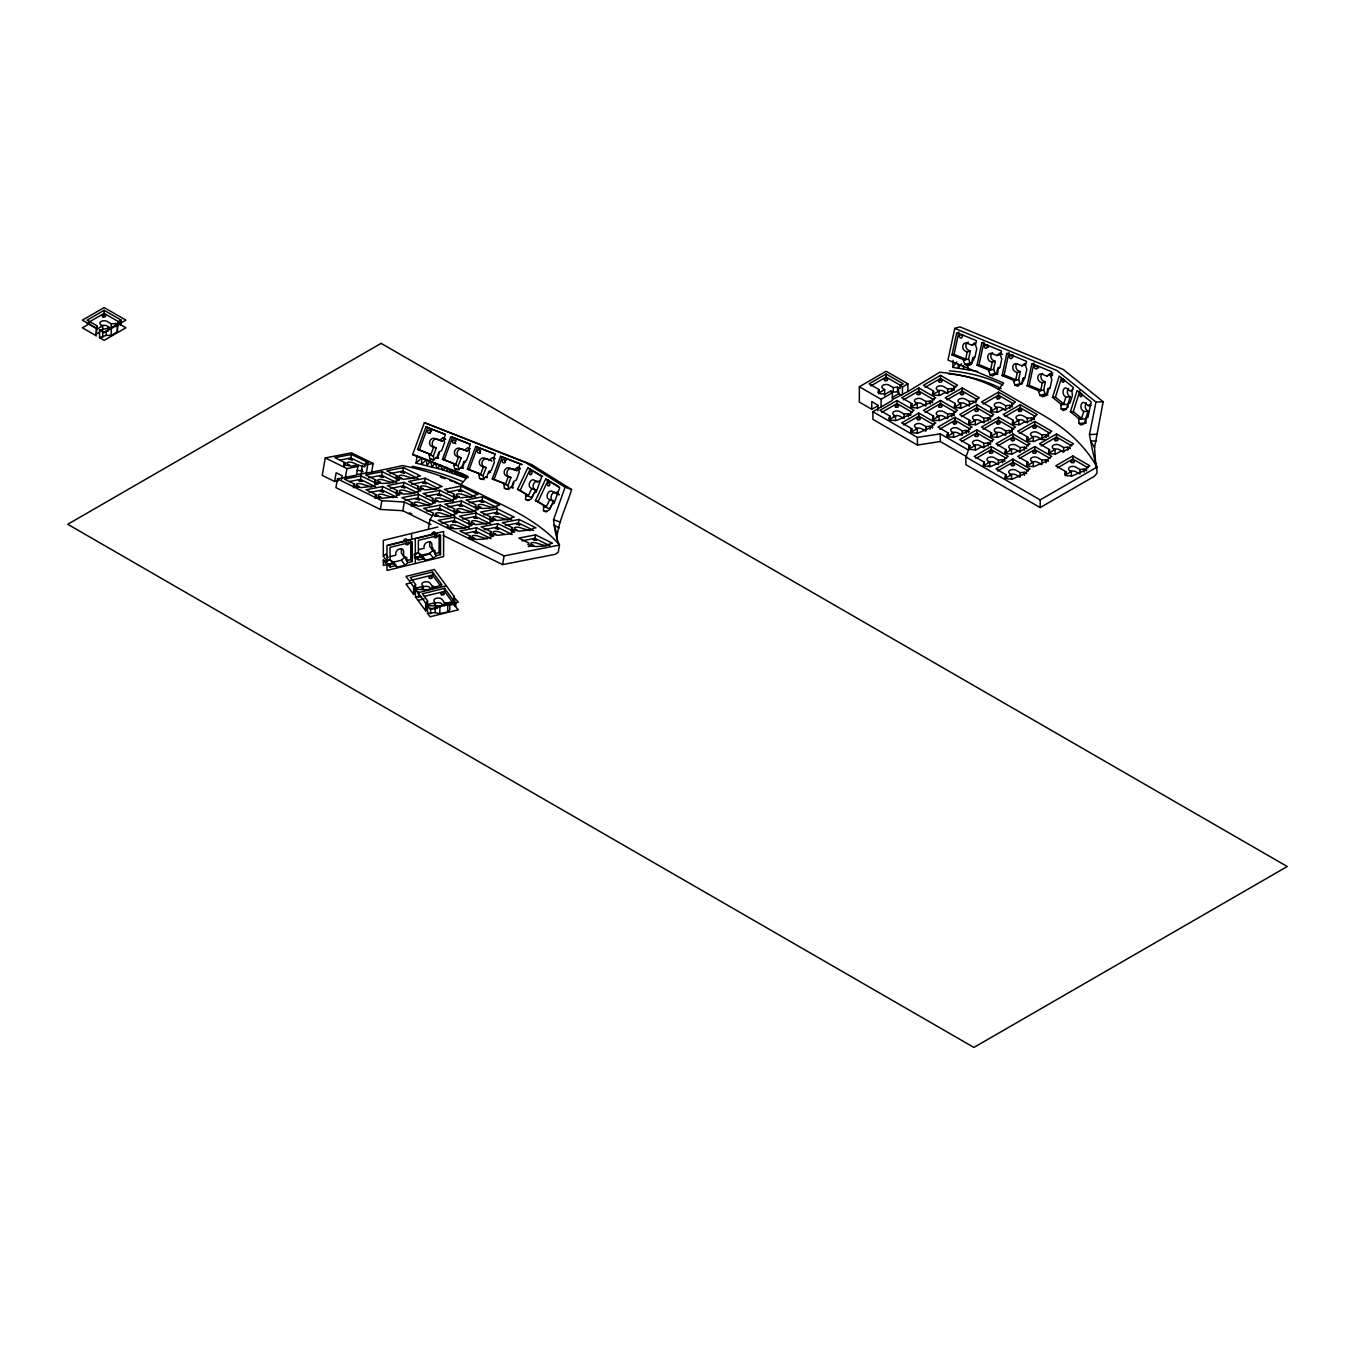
<?xml version="1.0" encoding="UTF-8"?>
<svg xmlns="http://www.w3.org/2000/svg" width="1355" height="1355" viewBox="0 0 1355 1355"><rect width="100%" height="100%" fill="white"/><g stroke="black" fill="none" stroke-linecap="round" stroke-linejoin="round"><path stroke-width="1.5" d="M1095.992 467.543L1094.552 447.489L1103.173 401.741L1063.252 369.475L959.899 326.86L954.767 328.384L947.992 360.024L1003.581 382.94L998.5 389.41A104.064 60.077 0 0 0 939.777 372.252L907.884 391.51L907.884 383.821L886.136 371.27L859.341 386.751L859.341 402.096L871.773 409.278L878.226 405.552M977.802 371.456L952.785 367.408L953.056 360.278M468.169 477.688L466.018 475.266L466.103 478.247L442.543 469.762L416.087 463.139L417.052 455.924L412.581 454.619L424.386 422.658L531.6 464.545L571.573 489.528C566.746 505.94 558.125 521.98 556.803 538.884M357.314 474.504L371.592 472.201L373.133 463.478L351.436 452.824L325.285 457.939L322.219 475.385L334.634 481.482L338.225 480.788M334.634 481.482L336.159 472.76L342.188 475.724L341.579 479.213M349.675 465.07L348.116 464.291A4.268 1.423 9.9 0 1 348.049 462.241A4.268 1.423 9.9 0 1 354.011 463.139L358.11 465.155L356.45 475.165L337.463 478.874L335.921 487.614L380.315 509.412L402.808 510.733L430.941 524.554M343.78 466.222L344.915 462.631L344.305 466.12M345.44 477.316L346.965 468.593L357.974 466.442L355.62 465.29L351.318 466.137L346.253 465.256L343.848 464.071L344.39 462.733M339.783 460.09L350.877 457.922L351.487 454.433L368.475 462.766L365.477 463.359L364.851 466.848L358.11 465.155M353.333 487.665L354.468 484.074L353.858 487.563M363.038 471.642L361.345 470.812L362.276 465.578M361.091 474.623L362.005 469.389M349.336 481.533L360.43 479.365L361.04 475.876L378.028 484.226L374.776 484.87L374.285 486.072L360.87 487.58L353.384 485.53L353.943 484.175M366.29 473.234L367.815 464.511L373.133 463.478M374.556 483.515L375.691 479.924L375.081 483.413M375.013 498.318L376.148 494.727L375.538 498.217M368.712 477.756L381.653 475.215L382.262 471.726L399.251 480.077L389.613 483.074L382.093 483.43L377.029 482.566L374.607 481.381L375.166 480.026M369.17 492.559L382.11 490.019L382.72 486.53L399.708 494.88L396.473 495.524L395.965 496.726L382.55 498.234L377.486 497.37L375.081 496.184L375.623 494.829M380.315 509.412L381.839 500.689L337.463 478.874M396.304 479.263L396.913 475.774L386.853 470.829L403.485 467.577L420.473 475.927L417.238 476.554L416.73 477.773L403.316 479.28L395.846 477.231L396.913 475.774M396.236 494.168L396.846 490.679L396.778 494.067L402.13 493.017L400.572 492.255A4.268 1.423 9.9 0 1 400.504 490.188A4.268 1.423 9.9 0 1 406.466 491.103L414.732 493.542M389.935 473.589L402.875 471.066L403.485 467.577M390.409 488.41L403.333 485.869L403.942 482.38L420.931 490.73L411.31 493.728L403.773 494.084L398.709 493.22L396.304 492.034L396.846 490.679M402.808 510.733L404.332 502.011L381.839 500.689M411.988 502.62L410.921 504.077L418.39 506.126L431.805 504.619L432.313 503.399L435.548 502.773L418.56 494.423L401.927 497.675L411.988 502.62L411.378 506.109L416.747 505.059L415.189 504.28A4.268 1.423 9.9 0 1 415.121 502.231A4.268 1.423 9.9 0 1 421.083 503.128L429.349 505.567M418.61 486.428L417.526 487.885L425.013 489.934L438.427 488.427L438.918 487.207L442.17 486.58L425.182 478.23L408.549 481.482L418.61 486.428L418.001 489.917L423.37 488.867L421.795 488.105A4.268 1.423 9.9 0 1 421.727 486.038A4.268 1.423 9.9 0 1 427.689 486.936L435.954 489.375M405.01 500.435L417.95 497.912L418.56 494.423M411.632 484.243L424.555 481.719L425.182 478.23M428.468 528.196L429.992 519.473L432.465 515.832L404.332 502.011M426.249 496.286L439.172 493.762L439.782 490.273L456.771 498.623L453.535 499.25L453.044 500.469L439.613 501.977L432.143 499.91L433.227 498.471L423.167 493.525L439.782 490.273M426.706 511.089L439.63 508.565L440.256 505.076L457.245 513.426L447.607 516.424L440.087 516.78L432.601 514.731L433.685 513.274L423.624 508.328L440.256 505.076M452.926 502.739L453.535 499.25M441.324 523.132L454.247 520.608L454.857 517.119L471.845 525.452L462.207 528.467L454.687 528.823L447.218 526.756L448.302 525.3L438.241 520.371L454.857 517.119M447.472 492.136L460.395 489.612L461.005 486.123L478.01 494.456L474.758 495.1L474.267 496.303L460.852 497.827L453.366 495.761L454.45 494.304L444.389 489.375L461.005 486.123M447.929 506.939L460.869 504.416L461.479 500.927L478.467 509.277L468.83 512.275L461.31 512.63L453.823 510.564L454.907 509.124L444.846 504.179L461.479 500.927M469.372 539.459L469.982 535.953L459.921 531.024L476.554 527.773L493.542 536.106L483.904 539.121L476.384 539.476L468.898 537.41L469.982 535.953M462.546 518.982L475.47 516.458L476.079 512.969L493.085 521.302L489.832 521.946L489.341 523.149L475.927 524.656L468.44 522.607L469.524 521.15L459.464 516.221L476.079 512.969M464.85 533.43L475.944 531.262L476.554 527.773M469.152 502.79L482.092 500.266L482.702 496.777L499.69 505.11L490.053 508.125L482.532 508.481L475.046 506.414L476.13 504.958L466.069 500.029L482.702 496.777M490.137 520.489L490.747 517L480.686 512.054L497.319 508.803L514.307 517.153L511.055 517.796L510.564 518.999L497.149 520.506L489.663 518.457L490.747 517M490.07 535.394L491.204 531.804L490.595 535.293M483.769 514.832L496.709 512.292L497.319 508.803M484.226 529.636L497.166 527.112L497.776 523.606L514.764 531.956L511.529 532.6L511.021 533.802L497.607 535.31L490.12 533.26L490.679 531.905M443.288 535.479L502.586 564.612L504.128 555.889L559.48 545.066A86.991 21.24 -84 0 1 554.195 525.079L553.551 519.71L565.069 487.224L525.943 462.766L424.386 422.658M511.292 531.245L512.427 527.654L511.817 531.143M505.466 525.486L518.389 522.945L518.999 519.456L535.987 527.806L532.752 528.45L532.244 529.653L518.83 531.16L511.36 529.111L511.902 527.756M521.963 540.882L534.886 538.341L535.496 534.852L552.484 543.203L542.847 546.201L535.327 546.556L527.857 544.507L528.924 543.05L518.863 538.104L535.496 534.852M966.725 456.787L940.285 441.527L917.42 445.067L872.908 419.373L872.908 411.7L917.42 437.394L940.285 433.854L968.486 450.131L965.861 456.991L965.861 464.663L1040.183 507.583L1094.129 476.435L1096.906 473.437L1096.906 467.153A86.991 14.058 84.6 0 1 1090.606 440.883L1089.471 434.565L1095.975 402.079L1056.917 370.508L954.767 328.384M963.642 359.736L952.023 354.959L956.816 332.602L976.43 340.681L975.498 345.034L976.752 348.675L975.058 356.602L972.721 357.957L971.484 363.75L970.434 363.326L967.673 365.63L964.895 364.478L963.49 360.447L965.692 359.126L967.233 351.91L970.316 350.996L968.622 358.923L970.028 362.954L964.895 364.478M952.023 354.959L954.089 354.349L958.866 331.992M972.822 361.175L974.77 357.347L972.721 357.957M977.057 365.274L981.85 342.917L983.899 342.307L979.106 364.664L977.057 365.274L988.676 370.067L990.725 369.458L992.267 362.242L995.349 361.328L993.655 369.254L995.061 373.286L997.839 374.437M995.468 373.641L996.518 374.065L997.754 368.289L999.804 367.679L998.5 368.441L997.517 373.032L992.707 375.962L989.929 374.81L988.676 370.067M1013.692 380.382L1002.09 375.589L1006.867 353.232L1026.48 361.328L1025.549 365.681L1026.819 369.305L1025.108 377.232L1022.771 378.604L1021.535 384.397L1020.501 383.956L1017.724 386.277L1014.946 385.125L1013.54 381.094L1015.742 379.773L1017.3 372.557L1020.366 371.643L1018.672 379.569L1020.078 383.601L1014.946 385.125M1002.09 375.589L1004.14 374.979L1008.933 352.622M1022.873 381.822L1024.837 377.994L1022.771 378.604M1038.726 390.697L1027.107 385.921L1031.9 363.563L1051.514 371.643L1050.565 376.013L1051.836 379.637L1050.142 387.564L1047.805 388.936L1046.568 394.712L1045.518 394.288L1042.757 396.592L1039.979 395.457L1038.574 391.426L1040.776 390.088L1042.317 382.872L1045.399 381.958L1043.706 389.901L1045.111 393.932L1047.889 395.067M1027.107 385.921L1029.173 385.311L1033.95 362.954M1048.228 390.613L1047.567 393.678L1045.518 394.288M89.65 323.608L82.401 327.791L96.205 335.769L96.645 326.267L97.187 329.011L102.692 325.844L102.692 330.451M96.205 335.769L96.645 326.267M117.309 324.235L117.851 322.05L121.171 320.119L121.272 325.132L125.896 327.791L104.149 340.359L99.525 337.683L99.525 330.01L111.262 327.724L117.309 324.235L117.309 331.907L111.262 335.396L106.198 335.396L99.525 337.683M88.803 322.202L104.149 313.361L121.171 323.184L117.851 325.115L115.497 323.472L111.262 323.828L107.164 321.457A4.268 2.473 0 0 0 101.117 321.457A4.268 2.473 0 0 0 101.117 324.929L102.692 325.844M117.309 331.907L117.919 324.861M884.68 395.694L884.68 389.546L879.192 392.73L878.65 389.969L878.04 392.408L880.462 393.797L885.594 393.983L889.998 391.426L892.352 392.798L892.352 400.47L872.908 411.7M890.066 416.154L888.914 418.915L891.336 420.304L896.468 420.49L910.187 414.461L910.729 412.259L914.049 410.345L897.01 400.504L879.971 410.345L890.066 416.154L890.066 419.237L895.553 416.053L895.553 420.66M911.813 403.604L910.662 406.365L913.084 407.753L918.216 407.923L931.935 401.893L932.477 399.691L935.797 397.777L918.758 387.937L901.719 397.777L911.813 403.604L911.813 406.669L917.301 403.502L917.301 408.109M911.813 428.722L910.662 431.466L913.084 432.872L918.216 433.041L931.935 427.011L932.477 424.809L935.797 422.896L918.758 413.055L901.719 422.896L911.813 428.722L911.813 431.788L917.301 428.62L917.301 433.21M933.561 391.053L932.409 393.797L934.831 395.203L939.964 395.372L944.367 392.831L947.636 392.831L953.683 389.342L954.225 387.14L957.545 385.227L940.505 375.386L923.466 385.227L933.561 391.053L933.561 394.119L939.049 390.951L939.049 395.541M933.561 416.154L932.409 418.915L934.831 420.304L939.964 420.49L953.683 414.461L954.225 412.259L957.545 410.345L940.505 400.504L923.466 410.345L933.561 416.154L933.561 419.237L939.049 416.053L939.049 420.66M948.06 432.906L946.908 435.666L949.33 437.055L954.462 437.225L968.181 431.195L968.723 428.993L972.043 427.079L955.004 417.238L937.965 427.079L948.06 432.906L948.06 435.971L953.547 432.804L953.547 437.411M955.309 403.604L954.157 406.365L956.579 407.753L961.711 407.923L975.431 401.893L975.973 399.691L979.292 397.777L962.253 387.937L945.214 397.777L955.309 403.604L955.309 406.669L960.797 403.502L960.797 408.109L959.238 407.194M969.807 420.355L968.656 423.099L971.078 424.505L976.21 424.674L980.614 422.133L983.882 422.133L989.929 418.644L990.471 416.442L993.791 414.528L976.752 404.688L959.713 414.528L969.807 420.355L969.807 423.421L975.295 420.236L975.295 424.843M969.807 445.456L968.656 448.217L971.078 449.606L976.21 449.792L980.614 447.235L983.882 447.235L989.929 443.746L990.471 441.561L993.791 439.63L976.752 429.806L959.713 439.63L969.807 445.456L969.807 448.522L975.295 445.355L975.295 449.962M991.555 407.787L990.403 410.548L992.825 411.937L997.958 412.123L1002.361 409.566L1005.63 409.566L1011.677 406.077L1012.219 403.892L1015.539 401.961L998.5 392.137L981.46 401.961L991.555 407.787L991.555 410.853L997.06 407.686L997.06 412.293M984.306 462.207L983.154 464.951L985.576 466.357L990.708 466.526L1004.428 460.497L1004.97 458.295L1008.289 456.381L991.25 446.54L974.211 456.381L984.306 462.207L984.306 465.273L989.811 462.089L989.811 466.696L988.235 465.798M991.555 432.906L990.403 435.666L992.825 437.055L997.958 437.225L1011.677 431.195L1012.219 428.993L1015.539 427.079L998.5 417.238L981.46 427.079L991.555 432.906L991.555 435.971L997.06 432.804L997.06 437.411M1006.054 449.64L1004.902 452.401L1007.324 453.79L1012.456 453.976L1016.86 451.418L1020.129 451.418L1026.175 447.929L1026.717 445.744L1030.037 443.813L1012.998 433.99L995.959 443.813L1006.054 449.64L1006.054 452.722L1011.558 449.538L1011.558 454.145M1013.303 420.355L1012.151 423.099L1014.573 424.505L1019.705 424.674L1024.109 422.133L1027.378 422.133L1033.425 418.644L1033.967 416.442L1037.286 414.528L1020.247 404.688L1003.208 414.528L1013.303 420.355L1013.303 423.421L1018.808 420.236L1018.808 424.843M1006.054 474.758L1004.902 477.519L1007.324 478.908L1012.456 479.077L1026.175 473.047L1026.717 470.846L1030.037 468.932L1012.998 459.091L995.959 468.932L1006.054 474.758L1006.054 477.824L1011.558 474.657L1011.558 479.263M1027.801 437.089L1026.65 439.85L1029.072 441.239L1034.204 441.408L1047.923 435.378L1048.465 433.177L1051.785 431.263L1034.746 421.422L1017.707 431.263L1027.801 437.089L1027.801 440.155L1033.306 436.988L1033.306 441.595M1027.801 462.207L1026.65 464.951L1029.072 466.357L1034.204 466.526L1047.923 460.497L1048.465 458.295L1051.785 456.381L1034.746 446.54L1017.707 456.381L1027.801 462.207L1027.801 465.273L1033.306 462.089L1033.306 466.696M1049.549 449.64L1048.397 452.401L1050.819 453.79L1055.952 453.976L1060.355 451.418L1063.624 451.418L1069.671 447.929L1070.213 445.744L1073.533 443.813L1056.494 433.99L1039.454 443.813L1049.549 449.64L1049.549 452.722L1055.054 449.538L1055.054 454.145M1065.86 471.625L1064.708 474.369L1067.13 475.774L1072.262 475.944L1085.982 469.914L1086.524 467.712L1089.843 465.798L1072.804 455.957L1055.765 465.798L1065.86 471.625L1065.86 474.69L1071.365 471.506L1071.365 476.113M1072.787 389.393L1070.348 391.189L1066.961 388.462A4.268 2.744 87.3 0 0 1063.285 390.223A4.268 2.744 87.3 0 0 1064.59 395.999L1065.877 397.049L1063.709 403.909L1060.846 404.044L1052.547 397.337L1059.254 376.08L1073.262 387.411L1071.941 391.544L1072.432 395.338L1070.06 402.875L1068.079 403.824M1063.709 403.909L1055.426 397.201L1061.524 377.876M1068.536 388.411A4.268 2.744 87.3 0 0 1068.892 395.796L1070.196 396.846L1066.334 409.329L1063.15 410.548L1061.168 408.939L1060.846 404.044M1070.416 411.785L1077.123 390.528L1091.131 401.859L1087.93 417.323L1085.948 418.289L1084.22 423.776L1081.019 424.996L1079.037 423.387L1078.716 418.492L1070.416 411.785L1073.295 411.649L1081.595 418.356L1083.746 411.497L1082.459 410.446A4.268 2.744 87.3 0 1 1081.171 404.671A4.268 2.744 87.3 0 1 1084.847 402.909L1088.217 405.636L1091.097 405.501M1073.295 411.649L1080.003 390.392M1086.049 421.642L1085.694 418.831L1088.065 411.293L1086.778 410.243A4.268 2.744 87.3 0 1 1086.405 402.858M429.129 453.993L429.755 458.735L434.227 460.039L433.329 456.025L436.293 448.014L433.6 447.235L430.924 454.518L417.594 449.437L425.927 426.859L445.253 434.311M417.594 449.437L419.373 449.962L427.706 427.384M429.755 458.735L432.516 459.836L436.818 457.855L438.969 452.011L441.628 450.588L444.592 442.577L443.796 438.952L445.422 434.549L425.927 426.859M435.768 457.448L437.563 457.973L439.274 453.315M454.01 463.816L442.475 459.26L450.809 436.683L470.304 444.372L468.678 448.776L469.474 452.401L466.526 460.412L463.85 461.835L461.699 467.678L457.397 469.66L454.636 468.559L453.739 464.545L455.805 464.342L458.481 457.058L461.174 457.838L458.21 465.849L459.108 469.863L454.636 468.559M442.475 459.26L444.254 459.785L452.587 437.208L470.134 444.135M462.445 467.797L464.155 463.156M483.989 479.704L483.091 475.673L486.055 467.661L483.379 466.882L480.686 474.165L467.356 469.084L475.69 446.506L495.015 453.959M467.356 469.084L469.135 469.609L477.485 447.031M487.326 477.621L485.547 477.096L482.278 479.484L479.518 478.383L478.891 473.64M475.69 446.506L495.185 454.196L493.559 458.6L494.355 462.224L491.408 470.236L488.732 471.659L486.58 477.502L485.547 477.096M503.772 483.481L504.399 488.223L508.87 489.528L507.973 485.497L510.937 477.485L508.26 476.706L505.567 483.989L492.238 478.908L500.571 456.33L521.844 464.545L500.571 456.33M492.238 478.908L494.016 479.433L502.366 456.855M504.399 488.223L507.16 489.307L511.462 487.326L513.613 481.482L516.289 480.06L519.236 472.048L518.44 468.44L520.066 464.037M510.429 486.919L512.207 487.444L513.918 482.803M540.425 480.077L537.478 482.211L534.09 480.093A4.268 2.896 -70.5 0 0 529.788 482.38A4.268 2.896 -70.5 0 0 530.466 487.766L531.753 488.579L528.45 495.557L517.542 489.443L527.789 467.797L542.661 476.401M528.45 495.557L520.151 490.375L530.398 468.728M527.789 467.797L541.814 476.57L536.207 492.068L533.887 493.305L531.228 498.911L527.535 500.571L525.554 499.334L525.842 494.643M537.291 481.211A4.268 2.896 -70.5 0 0 533.48 484.277A4.268 2.896 -70.5 0 0 534.361 489.155L535.665 489.968L532.024 497.641L525.52 495.337M555.906 492.678L559.293 494.795L551.993 491.289A4.268 2.896 -70.5 0 0 547.691 493.576A4.268 2.896 -70.5 0 0 548.369 498.962L549.656 499.775L546.353 506.753L535.445 500.639L545.692 478.993L558.819 486.496M546.353 506.753L538.054 501.57L548.301 479.924M545.692 478.993L559.717 487.766L554.11 503.264L551.79 504.5L549.131 510.09L545.438 511.767L543.457 510.53L543.745 505.838M555.194 492.407A4.268 2.896 -70.5 0 0 551.383 495.473A4.268 2.896 -70.5 0 0 552.281 500.351L553.568 501.164L549.927 508.836L543.423 506.516M952.785 367.408L956.833 361.836M961.491 363.784L958.29 367.967L958.07 364.207M371.592 472.201L402.706 465.612A104.064 34.79 9.9 0 1 460.971 484.514L467.848 476.452L412.581 454.619M415.24 585.174L415.24 592.846L413.631 594.438L413.631 586.766L415.24 585.174L415.951 588.07L423.099 586.309L423.099 589.374M427.265 601.518L427.265 609.191L425.656 610.783L425.656 603.111L427.265 601.518L427.96 604.415L435.124 602.653L435.124 605.719M449.657 602.179L449.657 605.262L453.976 604.195L453.976 601.129L439.867 606.041L427.486 605.617L427.486 613.29L430.043 616.762L458.346 609.818L453.434 604.381L453.959 596.183L434.311 569.456L406.009 576.4L413.631 586.766M449.657 605.262L449.877 609.648L447.726 611.783L439.867 613.713L435.158 612.612L427.486 613.29M416.087 463.139L421.744 457.77L421.524 464.291L426.418 459.633L426.893 465.527L430.331 461.174L432.194 466.848L434.921 462.987L437.411 468.271L440.544 465.205L442.543 469.762L446.422 467.526L452.401 472.963L451.503 469.524L464.325 474.589M387.361 564.476L383.329 565.458L383.329 560.123L385.684 561.122L390.24 560.005L397.218 567.118L405.077 565.187L407.906 562.613L412.242 561.546L412.242 541.881L390.054 547.318L390.054 558.971L386.988 561.292L383.329 556.295L385.684 554.144L388.123 557.481M390.24 560.005L393.543 562.122L401.402 560.191L404.552 557.328L407.906 562.613M417.662 559.175L414.511 557.854L414.511 555.059L418.373 552.027L418.373 540.374L440.544 534.937L440.544 554.618L436.225 555.669L433.397 558.26L425.521 560.174L423.404 558.819L418.373 560.055L413.986 554.178L418.56 553.06L421.862 555.177L429.721 553.263L432.872 550.401L432.872 547.606M436.225 555.669L434.752 553.67L435.074 550.604L431.923 549.283L429.721 546.285L429.721 541.543M967.233 351.91L965.438 351.165A4.268 3.506 73.5 0 1 962.812 345.779A4.268 3.506 73.5 0 1 967.131 343.238L971.857 345.186L974.618 342.883M992.267 362.242L990.454 361.497A4.268 3.506 73.5 0 1 987.829 356.094A4.268 3.506 73.5 0 1 992.165 353.57L996.89 355.518L999.651 353.198L1002.429 354.349M1017.3 372.557L1015.488 371.812A4.268 3.506 73.5 0 1 1012.863 366.409A4.268 3.506 73.5 0 1 1017.182 363.885L1021.907 365.833L1024.685 363.53M1042.317 382.872L1040.521 382.127A4.268 3.506 73.5 0 1 1037.879 376.741A4.268 3.506 73.5 0 1 1042.215 374.2L1046.941 376.165L1049.702 373.845L1052.479 374.996M1052.784 372.93L1046.941 376.165M1088.217 405.636L1090.656 403.841M439.46 440.375L442.729 437.987L445.405 438.766L442.153 441.154L434.769 438.512A4.268 3.709 -73.7 0 0 429.84 441.154A4.268 3.709 -73.7 0 0 431.805 446.523L433.6 447.235M458.481 457.058L456.686 456.347A4.268 3.709 -73.7 0 1 454.721 450.978A4.268 3.709 -73.7 0 1 459.65 448.336L464.342 450.199L467.611 447.811M464.342 450.199L467.035 450.978L470.287 448.59M483.379 466.882L481.567 466.171A4.268 3.709 -73.7 0 1 479.602 460.802A4.268 3.709 -73.7 0 1 484.531 458.159L489.24 460.023L492.492 457.634L495.252 458.735M514.121 469.846L517.373 467.458L520.049 468.237L516.797 470.625L509.412 467.983A4.268 3.709 -73.7 0 0 504.483 470.625A4.268 3.709 -73.7 0 0 506.465 475.995L508.26 476.706M555.381 493.406L558.328 491.272M997.754 368.289L1000.092 366.917L1001.785 358.99L1000.515 355.366L1001.447 350.996L981.85 342.917M1048.567 389.071L1049.854 388.326L1047.805 388.936M121.171 320.119L104.149 310.295L87.11 320.119L97.187 325.945M96.645 333.94L99.677 332.195M108.01 327.724L108.01 330.789L103.234 332.5M884.68 389.546L883.121 388.648A4.268 2.473 0 0 1 883.121 385.159A4.268 2.473 0 0 1 889.151 385.159L893.267 387.53L897.501 387.174L900.093 388.682L900.093 385.616L903.175 383.821L886.136 373.997L869.097 383.821L879.192 389.647M870.808 385.921L886.136 377.063L901.465 385.921M859.341 386.751L881.089 399.302L892.352 392.798M900.093 385.616L902.447 386.971L907.884 383.821M892.301 397.438L898.585 393.797L898.585 389.969M893.267 399.098L907.884 391.51M881.682 412.428L897.01 403.57L912.338 412.428M903.429 399.861L918.758 391.019L934.086 399.861M925.177 387.31L940.505 378.452L955.834 387.31M903.429 424.979L918.758 416.121L934.086 424.979M925.177 412.428L940.505 403.57L955.834 412.428M946.925 399.861L962.253 391.019L977.582 399.861M939.676 429.162L955.004 420.304L970.332 429.162M961.423 416.612L976.752 407.753L992.08 416.612M983.171 404.044L998.5 395.203L1013.828 404.044M961.423 441.713L976.752 432.872L992.08 441.713M983.171 429.162L998.5 420.304L1013.828 429.162M1004.919 416.612L1020.247 407.753L1035.576 416.612M975.922 458.464L991.25 449.606L1006.579 458.464M997.67 445.914L1012.998 437.055L1028.326 445.914M1019.417 433.346L1034.746 424.505L1050.074 433.346M997.67 471.015L1012.998 462.174L1028.326 471.015M1019.417 458.464L1034.746 449.606L1050.074 458.464M1041.165 445.914L1056.494 437.055L1071.822 445.914M1057.476 467.882L1072.804 459.023L1088.133 467.882M965.861 456.991L1040.183 499.91L1096.906 467.153A220.95 127.556 0 0 0 1041.995 414.528L998.5 389.41M489.036 472.98L490.527 472.184L488.732 471.659M971.857 345.186L974.939 344.272M963.49 360.447L968.622 358.923M970.434 363.326L972.5 362.717M996.89 355.518L999.956 354.604M967.673 365.63L971.095 364.614M988.506 370.779L993.655 369.254M989.929 374.81L995.061 373.286M1021.907 365.833L1024.99 364.918M1013.54 381.094L1018.672 379.569M1020.501 383.956L1022.551 383.346M1050.565 376.013L1052.632 375.403M1038.574 391.426L1043.706 389.901M1039.979 395.457L1045.111 393.932M1042.757 396.592L1046.179 395.575M437.919 526.976L383.329 540.357L383.329 556.295M388.597 545.32L410.768 539.883M416.9 538.375L437.072 533.447M390.375 556.532L395.745 555.211L395.745 553.399A4.268 3.218 -36.3 0 1 399.674 548.944A4.268 3.218 -36.3 0 1 403.621 551.468L403.621 556.211L406.754 557.532L406.754 560.326M418.695 549.588L424.064 548.284L424.064 546.455A4.268 3.218 -36.3 0 1 427.994 542.017A4.268 3.218 -36.3 0 1 431.923 544.541L431.923 549.283M393.628 563.765L388.597 564.984L388.597 563.951L392.442 563.002M421.93 556.82L416.9 558.057L416.9 557.007L420.761 556.058L423.404 558.819M421.744 556.058L429.84 554.06M406.449 560.614L410.768 559.564L412.242 561.546M434.752 553.67L439.088 552.62L440.544 554.618M395.101 565.763L390.054 566.983L390.054 565.95L386.988 565.12L383.329 560.123M425.656 610.783L415.477 596.945L415.477 589.273L427.841 589.696L441.967 584.784L432.55 571.979L410.379 577.416L415.951 584.987M410.379 580.482L432.55 575.045L440.782 586.258M412.072 582.582L406.009 584.073L413.631 594.438M418.018 592.745L446.337 585.8M453.976 601.129L444.576 588.324L422.387 593.761L427.96 601.332M415.477 596.945L421.625 596.64M424.403 596.336L444.576 591.39L453.976 604.195M418.018 600.417L424.081 598.927M436.835 605.329L436.835 608.395L431.296 608.954M351.487 454.433L334.854 457.685L344.915 462.631M361.04 475.876L344.407 479.128L354.468 484.074M382.262 471.726L365.63 474.978L375.691 479.924M355.637 487.224L359.227 486.513L357.652 485.751A4.268 1.423 9.9 0 1 357.585 483.684A4.268 1.423 9.9 0 1 363.546 484.599L371.812 487.038M376.876 483.058L380.45 482.363L378.875 481.601A4.268 1.423 9.9 0 1 378.824 479.535A4.268 1.423 9.9 0 1 384.769 480.449L393.035 482.888M398.099 478.908L401.673 478.213L400.115 477.451A4.268 1.423 9.9 0 1 400.047 475.385A4.268 1.423 9.9 0 1 406.009 476.283L414.257 478.721M382.72 486.53L366.087 489.782L376.148 494.727M403.942 482.38L387.327 485.632L397.388 490.578M377.334 497.878L380.907 497.166L379.349 496.404A4.268 1.423 9.9 0 1 379.281 494.338A4.268 1.423 9.9 0 1 385.243 495.252L393.509 497.691M432.601 501.96L437.97 500.91L436.412 500.13A4.268 1.423 9.9 0 1 436.344 498.081A4.268 1.423 9.9 0 1 442.306 498.979L450.571 501.418M453.84 497.793L459.193 496.76L457.634 495.981A4.268 1.423 9.9 0 1 457.567 493.931A4.268 1.423 9.9 0 1 463.529 494.829L471.794 497.268M434.853 516.407L438.444 515.713L436.869 514.934A4.268 1.423 9.9 0 1 436.801 512.884A4.268 1.423 9.9 0 1 442.763 513.782L451.029 516.221M454.298 512.613L459.667 511.563L458.092 510.784A4.268 1.423 9.9 0 1 458.024 508.735A4.268 1.423 9.9 0 1 463.986 509.632L472.251 512.071M475.52 508.447L480.89 507.414L479.314 506.635A4.268 1.423 9.9 0 1 479.263 504.585A4.268 1.423 9.9 0 1 485.226 505.483L493.474 507.922M449.47 528.45L453.044 527.756L451.486 526.976A4.268 1.423 9.9 0 1 451.418 524.927A4.268 1.423 9.9 0 1 457.38 525.825L465.646 528.264M468.915 524.639L474.267 523.589L472.709 522.827A4.268 1.423 9.9 0 1 472.641 520.777A4.268 1.423 9.9 0 1 478.603 521.675L486.868 524.114M491.916 520.151L495.507 519.439L493.931 518.677A4.268 1.423 9.9 0 1 493.864 516.611A4.268 1.423 9.9 0 1 499.826 517.525L508.091 519.964M497.776 523.606L481.144 526.875L491.204 531.804M518.999 519.456L502.366 522.708L512.427 527.654M471.167 539.104L474.741 538.409L473.166 537.63A4.268 1.423 9.9 0 1 473.098 535.581A4.268 1.423 9.9 0 1 479.06 536.478L487.326 538.917M492.39 534.954L495.964 534.243L494.389 533.48A4.268 1.423 9.9 0 1 494.338 531.431A4.268 1.423 9.9 0 1 500.3 532.329L504.382 534.344M528.315 546.539L533.684 545.489L532.125 544.727A4.268 1.423 9.9 0 1 532.058 542.661A4.268 1.423 9.9 0 1 538.02 543.575L546.285 546.014M502.586 564.612L555.228 554.314L558.243 552.196L559.48 545.066A220.95 73.848 9.9 0 0 504.331 505.822L460.971 484.514M121.272 325.132L120.205 325.217L120.205 321.372M890.726 390.663L893.267 392.137L897.501 391.781L900.872 395.694M939.049 390.951L937.491 390.037A4.268 2.473 0 0 1 937.491 386.548A4.268 2.473 0 0 1 943.52 386.548L947.636 388.919L951.871 388.58L954.225 390.206L954.225 387.14M917.301 403.502L915.743 402.587A4.268 2.473 0 0 1 915.743 399.098A4.268 2.473 0 0 1 921.773 399.098L925.888 401.47L930.123 401.131L932.477 402.774L932.477 399.691M960.797 403.502L959.238 402.587A4.268 2.473 0 0 1 959.238 399.098A4.268 2.473 0 0 1 965.268 399.098L969.384 401.47L973.618 401.131L975.973 402.774L975.973 399.691M895.553 416.053L893.995 415.155A4.268 2.473 0 0 1 893.995 411.666A4.268 2.473 0 0 1 900.025 411.666L904.141 414.037L908.375 413.682L910.729 415.324L910.729 412.259M997.06 407.686L995.485 406.771A4.268 2.473 0 0 1 995.485 403.299A4.268 2.473 0 0 1 1001.514 403.299L1005.63 405.67L1009.865 405.314L1012.219 406.957L1012.219 403.892M939.049 416.053L937.491 415.155A4.268 2.473 0 0 1 937.491 411.666A4.268 2.473 0 0 1 943.52 411.666L947.636 414.037L951.871 413.682L954.225 415.324L954.225 412.259M975.295 420.236L973.737 419.339A4.268 2.473 0 0 1 973.737 415.85A4.268 2.473 0 0 1 979.767 415.85L983.882 418.221L988.117 417.865L990.522 419.271M917.301 428.62L915.743 427.706A4.268 2.473 0 0 1 915.743 424.217A4.268 2.473 0 0 1 921.773 424.217L925.888 426.588L930.123 426.249L932.528 427.638M1018.808 420.236L1017.232 419.339A4.268 2.473 0 0 1 1017.232 415.85A4.268 2.473 0 0 1 1023.262 415.85L1027.378 418.221L1031.612 417.865L1034.017 419.271M953.547 432.804L951.989 431.889A4.268 2.473 0 0 1 951.989 428.4A4.268 2.473 0 0 1 958.019 428.4L962.135 430.771L966.369 430.433L968.774 431.822M997.06 432.804L995.485 431.889A4.268 2.473 0 0 1 995.485 428.4A4.268 2.473 0 0 1 1001.514 428.4L1005.63 430.771L1009.865 430.433L1012.27 431.822M1033.306 436.988L1031.731 436.073A4.268 2.473 0 0 1 1031.731 432.584A4.268 2.473 0 0 1 1037.778 432.584L1041.876 434.955L1046.111 434.616L1048.516 436.005M975.295 445.355L973.737 444.44A4.268 2.473 0 0 1 973.737 440.968A4.268 2.473 0 0 1 979.767 440.968L983.882 443.339L988.117 442.983L990.471 444.626L990.471 441.561M1032.612 436.801A4.268 2.473 0 0 1 1037.778 437.191L1041.876 439.562L1044.705 439.325M1011.558 449.538L1009.983 448.641A4.268 2.473 0 0 1 1009.983 445.151A4.268 2.473 0 0 1 1016.013 445.151L1020.129 447.523L1024.363 447.167L1026.768 448.556M1055.054 449.538L1053.479 448.641A4.268 2.473 0 0 1 1053.479 445.151A4.268 2.473 0 0 1 1059.525 445.151L1063.624 447.523L1067.859 447.167L1070.264 448.556M989.811 462.089L988.235 461.191A4.268 2.473 0 0 1 988.235 457.702A4.268 2.473 0 0 1 994.265 457.702L998.381 460.073L1002.615 459.718L1005.02 461.123M1033.306 462.089L1031.731 461.191A4.268 2.473 0 0 1 1031.731 457.702A4.268 2.473 0 0 1 1037.778 457.702L1041.876 460.073L1046.111 459.718L1048.516 461.123M1011.558 474.657L1009.983 473.742A4.268 2.473 0 0 1 1009.983 470.253A4.268 2.473 0 0 1 1016.013 470.253L1020.129 472.624L1024.363 472.285L1026.768 473.674M1071.365 471.506L1069.789 470.608A4.268 2.473 0 0 1 1069.789 467.119A4.268 2.473 0 0 1 1075.836 467.119L1079.935 469.491L1084.169 469.135L1086.524 470.778L1086.524 467.712M1052.547 397.337L1055.426 397.201M1065.877 397.049L1070.196 396.846M1095.975 402.079L1103.173 401.741M1060.626 404.722L1067.808 404.383L1068.163 407.194M1061.168 408.939L1066.554 408.685M1083.746 411.497L1088.065 411.293M1078.716 418.492L1081.595 418.356M1078.495 419.169L1085.694 418.831M1079.037 423.387L1086.337 423.048M1089.471 434.565L1096.652 434.227M108.01 330.789L106.198 330.789L106.198 335.396M1096.432 441.103L1090.606 440.883L1094.552 447.489M357.178 470.388L361.345 470.812M529.788 530.618L521.523 528.179A4.268 1.423 9.9 0 0 515.561 527.264A4.268 1.423 9.9 0 0 515.628 529.331L517.187 530.093M423.099 586.309L422.235 585.123A4.268 2.473 0 0 1 424.505 581.888A4.268 2.473 0 0 1 430.094 583.209L432.364 586.292L436.513 586.884M453.434 596.708L458.346 602.145L430.043 609.089L427.486 605.617M435.124 602.653L434.261 601.468A4.268 2.473 0 0 1 436.513 598.232A4.268 2.473 0 0 1 442.12 599.554L444.389 602.636L448.539 603.229M436.835 608.395L435.158 608.005L435.158 612.612M443.796 438.952L445.575 439.477M518.44 468.44L520.218 468.949M489.24 460.023L491.916 460.802L487.207 458.955A4.268 3.709 -73.7 0 0 482.278 461.581A4.268 3.709 -73.7 0 0 484.26 466.95L486.055 467.661M463.85 461.835L465.646 462.36M428.858 454.721L433.329 456.025M436.818 457.855L438.597 458.38L437.563 457.973M453.739 464.545L458.21 465.849M460.666 467.272L463.478 468.203M478.637 474.369L483.091 475.673M503.518 484.192L507.973 485.497M511.462 487.326L513.24 487.851L512.207 487.444M479.518 478.383L482.499 479.263M565.069 487.224L571.573 489.528M531.753 488.579L535.665 489.968M549.656 499.775L553.568 501.164M517.542 489.443L520.151 490.375M535.445 500.639L538.054 501.57M525.554 499.334L528.806 500.486M543.457 510.53L546.709 511.682M553.551 519.71L560.055 522.031M442.729 437.987L445.49 439.071M517.373 467.458L520.134 468.559M442.153 441.154L437.445 439.291A4.268 3.709 -73.7 0 0 432.516 441.933A4.268 3.709 -73.7 0 0 434.481 447.302L436.293 448.014M467.035 450.978L462.326 449.115A4.268 3.709 -73.7 0 0 457.397 451.757A4.268 3.709 -73.7 0 0 459.379 457.126L461.174 457.838M516.797 470.625L512.088 468.779A4.268 3.709 -73.7 0 0 507.16 471.405A4.268 3.709 -73.7 0 0 509.141 476.774L510.937 477.485M419.373 449.962L430.924 454.518M444.254 459.785L455.805 464.342M469.135 469.609L480.686 474.165M494.016 479.433L505.567 483.989M417.052 455.924L449.809 468.864M970.316 350.996L968.503 350.251A4.268 3.506 73.5 0 1 968.351 342.138M995.349 361.328L993.537 360.582A4.268 3.506 73.5 0 1 992.538 352.791M1020.366 371.643L1018.57 370.897A4.268 3.506 73.5 0 1 1016.826 363.716M1045.399 381.958L1043.587 381.212A4.268 3.506 73.5 0 1 1042.588 373.438M954.089 354.349L965.692 359.126M979.106 364.664L990.725 369.458M1004.14 374.979L1015.742 379.773M1029.173 385.311L1040.776 390.088M460.395 489.612L475.503 497.031M482.092 500.266L497.183 507.685M496.709 512.292L511.8 519.71M518.389 522.945L533.497 530.364M402.875 471.066L417.984 478.484M424.555 481.719L437.784 488.207M534.886 538.341L549.995 545.76M439.172 493.762L452.384 500.249M460.869 504.416L475.961 511.834M475.47 516.458L490.578 523.877M497.166 527.112L512.258 534.514M365.477 463.359L367.815 464.511M350.877 457.922L365.986 465.341M381.653 475.215L396.744 482.634M403.333 485.869L418.441 493.288M417.95 497.912L431.161 504.399M439.63 508.565L454.738 515.984M454.247 520.608L469.355 528.027M475.944 531.262L491.035 538.68M325.285 457.939L346.965 468.593M360.43 479.365L375.521 486.784M382.11 490.019L397.218 497.437M429.992 519.473L504.128 555.889M409.379 512.8L411.785 513.985M1078.563 473.302L1075.836 471.726A4.268 2.473 0 0 0 1069.789 471.726M1040.505 463.884L1037.778 462.309A4.268 2.473 0 0 0 1031.731 462.309M946.264 417.848L943.52 416.273A4.268 2.473 0 0 0 936.813 416.781M997.009 463.884L994.265 462.309A4.268 2.473 0 0 0 988.235 462.309M902.769 417.848L900.025 416.273A4.268 2.473 0 0 0 893.318 416.781M111.262 328.418L107.164 326.047A4.268 2.473 0 0 0 101.117 326.047M96.205 328.096L82.401 320.119L104.149 307.568L125.896 320.119L104.149 332.686L99.525 330.01M87.11 323.184L97.187 329.011M559.158 528.043L554.195 525.079L556.753 533.226M451.503 469.524L457.143 474.657L456.127 471.354L461.699 476.418L460.92 473.251L466.103 478.247M432.872 550.401L435.074 553.399M429.721 553.263L433.397 558.26M421.862 555.177L425.521 560.174M418.56 553.06L420.761 556.058M416.9 557.007L418.373 559.005M403.621 556.211L401.402 553.213L401.402 548.47M401.402 560.191L405.077 565.187M415.477 589.273L425.656 603.111M393.543 562.122L397.218 567.118M388.597 563.951L390.054 565.95M385.684 561.122L390.054 566.983M967.351 365.867L969.079 369.593M446.422 467.526L447.54 471.32M963.134 365.545L963.727 368.696M1084.169 469.135L1084.169 472.218M1079.935 469.491L1079.935 474.098M1072.804 455.957L1072.804 459.023M1067.859 447.167L1067.859 450.233M1065.318 471.93L1065.318 475.774M1063.624 447.523L1063.624 452.13L1059.525 449.741A4.268 2.473 0 0 0 1053.479 449.741M1056.494 433.99L1056.494 437.055M1049.007 449.962L1049.007 453.79M1048.465 433.177L1048.465 436.259M1046.111 434.616L1046.111 437.682M1046.111 459.718L1046.111 462.8M1041.876 434.955L1041.876 439.562M1041.876 460.073L1041.876 464.68M1040.183 499.91L1040.183 507.583M1034.746 421.422L1034.746 424.505M1034.746 446.54L1034.746 449.606M1033.967 416.442L1033.967 419.508M1031.612 417.865L1031.612 420.948M1027.378 418.221L1027.378 422.828L1023.262 420.457A4.268 2.473 0 0 0 1017.232 420.457M1027.259 437.394L1027.259 441.239M1027.259 462.512L1027.259 466.357M1024.363 447.167L1024.363 450.233M1024.363 472.285L1024.363 475.351M1020.247 404.688L1020.247 407.753M1020.129 447.523L1020.129 452.13L1016.013 449.741A4.268 2.473 0 0 0 1009.983 449.741M1020.129 472.624L1020.129 477.231L1016.013 474.86A4.268 2.473 0 0 0 1009.983 474.86M1012.998 433.99L1012.998 437.055M1012.998 459.091L1012.998 462.174M1012.761 420.66L1012.761 424.505M1012.219 428.993L1012.219 432.059M1009.865 405.314L1009.865 408.38M1009.865 430.433L1009.865 433.498M1005.63 405.67L1005.63 410.26L1001.514 407.889A4.268 2.473 0 0 0 995.485 407.889M1005.63 430.771L1005.63 435.378L1001.514 433.007A4.268 2.473 0 0 0 995.485 433.007M1005.512 449.962L1005.512 453.79M1005.512 475.063L1005.512 478.908M1002.615 459.718L1002.615 462.8M998.5 392.137L998.5 395.203M998.5 417.238L998.5 420.304M998.381 460.073L998.381 464.68M991.25 446.54L991.25 449.606M991.013 408.109L991.013 411.937M991.013 433.21L991.013 437.055M990.471 416.442L990.471 419.508M988.117 417.865L988.117 420.948M988.117 442.983L988.117 446.049M983.882 418.221L983.882 422.828L979.767 420.457A4.268 2.473 0 0 0 973.737 420.457M983.882 443.339L983.882 447.929L979.767 445.558A4.268 2.473 0 0 0 973.737 445.558M983.764 462.512L983.764 466.357M976.752 404.688L976.752 407.753M976.752 429.806L976.752 432.872M969.384 401.47L969.384 406.077L965.268 403.705A4.268 2.473 0 0 0 960.119 403.316M969.265 420.66L969.265 424.505M969.265 445.778L969.265 449.606M968.723 428.993L968.723 432.059M966.369 430.433L966.369 433.498M962.253 387.937L962.253 391.019M962.135 430.771L962.135 435.378L958.019 433.007A4.268 2.473 0 0 0 951.989 433.007M955.004 417.238L955.004 420.304M954.767 403.925L954.767 407.753M951.871 388.58L951.871 391.646M951.871 413.682L951.871 416.747M947.636 388.919L947.636 393.526L943.52 391.155A4.268 2.473 0 0 0 938.371 390.765M947.636 414.037L947.636 418.644M947.518 433.21L947.518 437.055M940.505 375.386L940.505 378.452M940.505 400.504L940.505 403.57M940.285 433.854L940.285 441.527M933.019 391.358L933.019 395.203M933.019 416.476L933.019 420.304M932.477 424.809L932.477 427.875M930.123 401.131L930.123 404.197M930.123 426.249L930.123 429.315M925.888 401.47L925.888 406.077L921.773 403.705A4.268 2.473 0 0 0 915.065 404.213M925.888 426.588L925.888 431.195L921.773 428.824A4.268 2.473 0 0 0 915.743 428.824M918.758 387.937L918.758 391.019M918.758 413.055L918.758 416.121M917.42 437.394L917.42 445.067M911.271 403.925L911.271 407.753M911.271 429.027L911.271 432.872M908.375 413.682L908.375 416.747M904.141 414.037L904.141 418.644M902.447 386.971L902.447 394.644M897.501 387.174L897.501 391.781M897.01 400.504L897.01 403.57M893.267 387.53L893.267 392.137M889.524 416.476L889.524 420.304M886.136 373.997L886.136 377.063M881.089 399.302L881.089 406.974M878.65 389.969L878.65 393.797M877.82 410.853L877.82 405.094L871.773 401.605L871.773 409.278M455.805 602.501L455.805 606.346M454.755 598.52L454.755 606.193M453.959 596.183L453.959 600.011M447.726 604.11L447.726 611.783M444.576 588.324L444.576 591.39M444.389 602.636L444.389 605.702M439.867 606.041L439.867 613.713M439.088 534.92L439.088 552.62M432.55 571.979L432.55 575.045M432.364 586.292L432.364 589.357M430.602 607.972L430.602 613.73M418.576 591.627L418.576 597.386M415.308 538.409L415.308 554.347M415.308 558.192L415.308 563.528M411.632 533.413L411.632 539.392M410.768 541.848L410.768 559.564M386.988 561.292L386.988 545.354L443.61 531.465L443.61 556.583L386.988 570.455L386.988 565.12M117.851 322.05L117.851 325.115M115.497 323.472L115.497 326.538M111.262 323.828L111.262 335.396M104.149 310.295L104.149 313.361M102.692 331.67L102.692 337.429M404.552 541.729A1.711 1.287 -36.3 0 1 404.552 539.307A1.711 1.287 -36.3 0 1 406.907 539.951M408.651 542.068A1.711 1.287 -36.3 0 1 408.651 544.033A1.711 1.287 -36.3 0 1 406.432 544.591A1.711 1.287 -36.3 0 1 406.432 542.61M422.235 589.73A4.268 2.473 0 0 1 421.947 589.12M422.201 587.85A4.268 2.473 0 0 1 426.131 586.309A4.268 2.473 0 0 1 430.094 587.799M434.227 604.195A4.268 2.473 0 0 1 438.156 602.653A4.268 2.473 0 0 1 442.12 604.144M432.55 534.649A1.711 1.287 -36.3 0 1 432.635 532.566A1.711 1.287 -36.3 0 1 434.938 532.278A1.711 1.287 -36.3 0 1 434.447 534.412M435.446 535.14A1.711 1.287 -36.3 0 1 437.428 536.004A1.711 1.287 -36.3 0 1 435.446 537.833A1.711 1.287 -36.3 0 1 434.498 536.021M480.364 453.248A1.711 1.491 -73.7 0 1 480.381 451.198M430.314 432.804A1.711 1.491 -73.7 0 1 431.618 430.822M455.754 443.712A1.711 1.491 -73.7 0 1 456.127 440.782M505.059 462.699A1.711 1.491 -73.7 0 1 506.279 460.293M440.273 477.096A104.064 34.79 9.9 0 1 445.134 478.721M449.86 480.432A104.064 34.79 9.9 0 1 452.926 481.601M454.433 482.194A104.064 34.79 9.9 0 1 458.837 484.006M412.208 466.323A104.064 34.79 9.9 0 1 462.224 481.432M1012.964 357.144A1.711 1.406 73.5 0 1 1012.913 354.773M962.677 336.125A1.711 1.406 73.5 0 1 962.643 334.448M988.591 347.32A1.711 1.406 73.5 0 1 987.676 344.763M1038.641 367.967A1.711 1.406 73.5 0 1 1037.608 366.68M948.365 373.811A104.064 60.077 0 0 1 1001.21 388.563M949.482 370.796A104.064 60.077 0 0 1 1002.785 385.006M349.116 459.125L352.436 459.768L349.116 459.125M358.668 480.568L361.971 481.228L358.668 480.568M379.891 476.418L383.211 477.079L379.891 476.418M380.349 491.221L383.668 491.882L380.349 491.221M401.114 472.268L404.434 472.929L401.114 472.268M401.571 487.072L404.891 487.732L401.571 487.072M416.188 499.114L419.508 499.758L416.188 499.114M422.794 482.922L426.114 483.583L422.794 482.922M437.411 494.965L440.731 495.608L437.411 494.965M437.868 509.768L441.188 510.412L437.868 509.768M458.634 490.815L461.953 491.459L458.634 490.815M452.485 521.811L455.805 522.454L452.485 521.811M459.108 505.618L462.428 506.262L459.108 505.618M473.708 517.644L477.028 518.304L473.708 517.644M480.331 501.469L483.65 502.112L480.331 501.469M474.182 532.464L477.502 533.108L474.182 532.464M494.948 513.494L498.267 514.155L494.948 513.494M495.405 528.298L498.725 528.958L495.405 528.298M516.628 524.148L519.947 524.808L516.628 524.148M533.125 539.544L536.445 540.205L533.125 539.544M381.111 343.357L67.75 524.283L973.889 1047.432L1287.25 866.523L381.111 343.357M429.569 578.348A1.711 0.982 0 0 0 432.296 577.687A1.711 0.982 0 0 0 429.925 576.654A1.711 0.982 0 0 0 429.569 578.348M441.578 594.693A1.711 0.982 0 0 0 444.305 594.032A1.711 0.982 0 0 0 441.95 592.999A1.711 0.982 0 0 0 441.578 594.693M549.198 485.547A1.711 1.152 -70.5 0 0 549.419 482.719A1.711 1.152 -70.5 0 0 547.471 484.48A1.711 1.152 -70.5 0 0 549.198 485.547M531.296 474.369A1.711 1.152 -70.5 0 0 531.516 471.523A1.711 1.152 -70.5 0 0 529.568 473.285A1.711 1.152 -70.5 0 0 531.296 474.369M479.789 452.621A1.711 1.491 -73.7 0 0 479.484 449.741A1.711 1.491 -73.7 0 0 477.4 451.672A1.711 1.491 -73.7 0 0 479.789 452.621M430.026 432.973A1.711 1.491 -73.7 0 0 429.721 430.094A1.711 1.491 -73.7 0 0 427.638 432.025A1.711 1.491 -73.7 0 0 430.026 432.973M454.907 442.797A1.711 1.491 -73.7 0 0 454.602 439.918A1.711 1.491 -73.7 0 0 452.519 441.849A1.711 1.491 -73.7 0 0 454.907 442.797M504.67 462.445A1.711 1.491 -73.7 0 0 504.365 459.565A1.711 1.491 -73.7 0 0 502.282 461.496A1.711 1.491 -73.7 0 0 504.67 462.445M1080.071 393.848A1.711 1.101 87.3 0 0 1080.714 396.676A1.711 1.101 87.3 0 0 1081.951 394.508A1.711 1.101 87.3 0 0 1080.071 393.848M1062.201 379.4A1.711 1.101 87.3 0 0 1062.828 382.229A1.711 1.101 87.3 0 0 1064.082 380.061A1.711 1.101 87.3 0 0 1062.201 379.4M1009.475 356.399A1.711 1.406 73.5 0 0 1011.27 358.635A1.711 1.406 73.5 0 0 1011.863 355.891A1.711 1.406 73.5 0 0 1009.475 356.399M959.425 335.752A1.711 1.406 73.5 0 0 961.22 337.988A1.711 1.406 73.5 0 0 961.813 335.244A1.711 1.406 73.5 0 0 959.425 335.752M984.458 346.067A1.711 1.406 73.5 0 0 986.254 348.303A1.711 1.406 73.5 0 0 986.83 345.559A1.711 1.406 73.5 0 0 984.458 346.067M1034.509 366.714A1.711 1.406 73.5 0 0 1036.304 368.95A1.711 1.406 73.5 0 0 1036.897 366.206A1.711 1.406 73.5 0 0 1034.509 366.714M895.977 407.178A1.711 0.982 0 0 0 898.534 406.331A1.711 0.982 0 0 0 895.977 405.467A1.711 0.982 0 0 0 895.977 407.178M1011.609 465.612A1.711 0.982 0 0 0 1014.472 465.171A1.711 0.982 0 0 0 1012.371 463.969A1.711 0.982 0 0 0 1011.609 465.612M997.466 398.81A1.711 0.982 0 0 0 1000.024 397.947A1.711 0.982 0 0 0 997.466 397.1A1.711 0.982 0 0 0 997.466 398.81M989.861 453.061A1.711 0.982 0 0 0 992.724 452.621A1.711 0.982 0 0 0 990.624 451.418A1.711 0.982 0 0 0 989.861 453.061M939.117 381.907A1.711 0.982 0 0 0 941.979 381.466A1.711 0.982 0 0 0 939.879 380.264A1.711 0.982 0 0 0 939.117 381.907M917.725 419.728A1.711 0.982 0 0 0 920.282 418.881A1.711 0.982 0 0 0 917.725 418.034A1.711 0.982 0 0 0 917.725 419.728M975.363 436.327A1.711 0.982 0 0 0 978.225 435.887A1.711 0.982 0 0 0 976.125 434.667A1.711 0.982 0 0 0 975.363 436.327M917.369 394.474A1.711 0.982 0 0 0 920.231 394.017A1.711 0.982 0 0 0 918.131 392.815A1.711 0.982 0 0 0 917.369 394.474M1055.46 440.663A1.711 0.982 0 0 0 1058.018 439.816A1.711 0.982 0 0 0 1055.46 438.952A1.711 0.982 0 0 0 1055.46 440.663M1033.357 453.061A1.711 0.982 0 0 0 1036.219 452.621A1.711 0.982 0 0 0 1034.119 451.418A1.711 0.982 0 0 0 1033.357 453.061M1019.214 411.361A1.711 0.982 0 0 0 1021.772 410.514A1.711 0.982 0 0 0 1019.214 409.65A1.711 0.982 0 0 0 1019.214 411.361M1033.713 428.112A1.711 0.982 0 0 0 1036.27 427.248A1.711 0.982 0 0 0 1033.713 426.402A1.711 0.982 0 0 0 1033.713 428.112M885.103 380.67A1.711 0.982 0 0 0 887.661 379.823A1.711 0.982 0 0 0 885.103 378.96A1.711 0.982 0 0 0 885.103 380.67M961.22 394.627A1.711 0.982 0 0 0 963.778 393.763A1.711 0.982 0 0 0 961.22 392.916A1.711 0.982 0 0 0 961.22 394.627M1011.965 440.663A1.711 0.982 0 0 0 1014.522 439.816A1.711 0.982 0 0 0 1011.965 438.952A1.711 0.982 0 0 0 1011.965 440.663M939.117 407.025A1.711 0.982 0 0 0 941.979 406.585A1.711 0.982 0 0 0 939.879 405.365A1.711 0.982 0 0 0 939.117 407.025M1071.415 462.478A1.711 0.982 0 0 0 1074.278 462.038A1.711 0.982 0 0 0 1072.178 460.836A1.711 0.982 0 0 0 1071.415 462.478M975.719 411.361A1.711 0.982 0 0 0 978.276 410.514A1.711 0.982 0 0 0 975.719 409.65A1.711 0.982 0 0 0 975.719 411.361M953.971 423.929A1.711 0.982 0 0 0 956.528 423.065A1.711 0.982 0 0 0 953.971 422.218A1.711 0.982 0 0 0 953.971 423.929M997.466 423.929A1.711 0.982 0 0 0 1000.024 423.065A1.711 0.982 0 0 0 997.466 422.218A1.711 0.982 0 0 0 997.466 423.929M103.099 316.968A1.711 0.982 0 0 0 105.673 316.105A1.711 0.982 0 0 0 103.099 315.258A1.711 0.982 0 0 0 103.099 316.968"/></g></svg>
